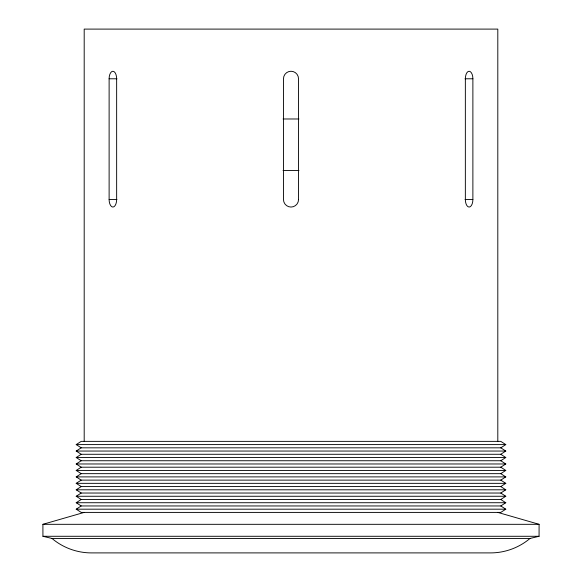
<?xml version="1.0" encoding="UTF-8"?>
<svg xmlns="http://www.w3.org/2000/svg" width="582" height="582" viewBox="0 0 582 582"><rect width="100%" height="100%" fill="white"/><g stroke="black" fill="none" stroke-linecap="round" stroke-linejoin="round"><path stroke-width="0.87" d="M84.194 512.407L42.908 524.317L42.93 536.284L52.024 538.474L529.976 538.474L539.07 536.284L539.092 524.317L497.806 512.407M529.976 538.474C519.137 547.662 505.089 552.842 490.888 552.9L91.112 552.9C76.911 552.842 62.863 547.662 52.024 538.474M81.218 447.827L76.213 444.597L81.218 441.367L500.782 441.367L505.787 444.597L500.782 447.827L81.218 447.827L76.213 451.05L81.218 454.28L500.782 454.28L505.787 451.05L500.782 447.827M500.782 454.28L505.787 457.51L500.782 460.74L81.218 460.74L76.213 457.51L81.218 454.28M81.218 467.201L76.213 470.431L81.218 473.661L500.782 473.661L505.787 470.431L500.782 467.201L81.218 467.201L76.213 463.97L81.218 460.74M500.782 473.661L505.787 476.891L500.782 480.121L81.218 480.121L76.213 476.891L81.218 473.661M500.782 480.121L505.787 483.344L500.782 486.574L81.218 486.574L76.213 483.344L81.218 480.121M500.782 486.574L505.787 489.804L500.782 493.034L81.218 493.034L76.213 489.804L81.218 486.574M500.782 505.954L505.787 509.185L500.782 512.407L81.218 512.407L76.213 509.185L81.218 505.954L500.782 505.954L505.787 502.724L500.782 499.494L81.218 499.494L76.213 496.264L81.218 493.034M81.218 505.954L76.213 502.724L81.218 499.494M500.782 467.201L505.787 463.97L500.782 460.74M500.782 499.494L505.787 496.264L500.782 493.034M109.118 78.788A7.53 3.768 -90 0 1 112.879 71.259A7.53 3.768 -90 0 1 116.647 78.788L116.647 199.517A7.53 3.768 -90 0 1 112.879 207.054A7.53 3.768 -90 0 1 109.118 199.517L109.118 78.788L116.946 78.788M465.054 78.788L472.882 78.788L472.882 199.517A7.53 3.768 -90 0 1 469.121 207.054A7.53 3.768 -90 0 1 465.353 199.517L465.353 78.788A7.53 3.768 -90 0 1 469.121 71.259A7.53 3.768 -90 0 1 472.882 78.788M283.07 118.983L298.93 118.983M283.027 170.526L298.973 170.526M109.118 199.517L116.946 199.517M465.054 199.517L472.882 199.517M76.213 444.597L505.787 444.597M76.213 451.05L505.787 451.05M76.213 457.51L505.787 457.51M76.213 463.97L505.787 463.97M76.213 470.431L505.787 470.431M76.213 476.891L505.787 476.891M76.213 483.344L505.787 483.344M76.213 489.804L505.787 489.804M76.213 496.264L505.787 496.264M76.213 502.724L505.787 502.724M76.213 509.185L505.787 509.185M42.908 524.317L539.092 524.317M42.93 536.284L539.07 536.284M497.806 441.367L497.806 29.1L84.194 29.1L84.194 441.367M298.53 199.517L298.53 78.788A7.53 7.53 0 0 0 291 71.259A7.53 7.53 0 0 0 283.47 78.788L283.47 199.517A7.53 7.53 0 0 0 291 207.054A7.53 7.53 0 0 0 298.53 199.517"/></g></svg>
